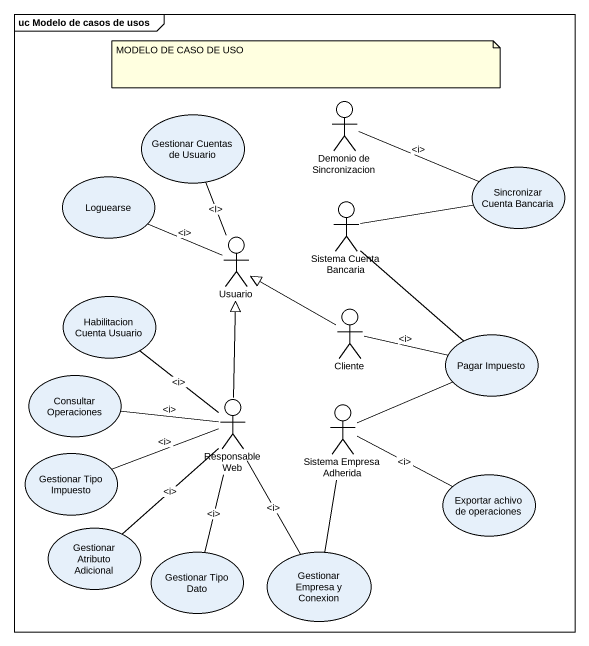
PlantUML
@startuml
mainframe uc Modelo de casos de usos
actor "Demonio de Sincronizacion" as Demonio_de_Sincronizacion
usecase "Gestionar Cuentas de Usuario" as Gestionar_Cuentas_de_Usuario
usecase Loguearse
usecase "Sincronizar Cuenta Bancaria" as Sincronizar_Cuenta_Bancaria
actor "Sistema Cuenta Bancaria" as Sistema_Cuenta_Bancaria
actor Usuario
usecase "Habilitacion Cuenta Usuario" as Habilitacion_Cuenta_Usuario
actor Cliente
usecase "Pagar Impuesto" as Pagar_Impuesto
usecase "Consultar Operaciones" as Consultar_Operaciones
actor "Responsable Web" as Responsable_Web
actor "Sistema Empresa Adherida" as Sistema_Empresa_Adherida
usecase "Gestionar Tipo Impuesto" as Gestionar_Tipo_Impuesto
usecase "Exportar achivo de operaciones" as Exportar_achivo_de
usecase "Gestionar Atributo Adicional" as Gestionar_Atributo_Adicional
usecase "Gestionar Tipo Dato" as Gestionar_Tipo_Dato
usecase "Gestionar Empresa y Conexion" as Gestionar_Empresa_y_Conexion
Demonio_de_Sincronizacion -right- Sincronizar_Cuenta_Bancaria : ~<i>
Sistema_Cuenta_Bancaria -right- Sincronizar_Cuenta_Bancaria
Sistema_Cuenta_Bancaria -- Pagar_Impuesto
Usuario -up- Gestionar_Cuentas_de_Usuario : ~<I>
Usuario -left- Loguearse : ~<i>
Cliente -up-|> Usuario
Cliente -right- Pagar_Impuesto : ~<i>
Responsable_Web -up-|> Usuario
Responsable_Web -up- Habilitacion_Cuenta_Usuario : ~<i>
Responsable_Web -left- Consultar_Operaciones : ~<i>
Responsable_Web -left- Gestionar_Tipo_Impuesto : ~<i>
Responsable_Web -- Gestionar_Atributo_Adicional : ~<i>
Responsable_Web -- Gestionar_Tipo_Dato : ~<i>
Responsable_Web -- Gestionar_Empresa_y_Conexion : ~<i>
Sistema_Empresa_Adherida -right- Pagar_Impuesto
Sistema_Empresa_Adherida -right- Exportar_achivo_de : ~<i>
Sistema_Empresa_Adherida -- Gestionar_Empresa_y_Conexion
note as N1
  MODELO DE CASO DE USO
end note
@enduml
